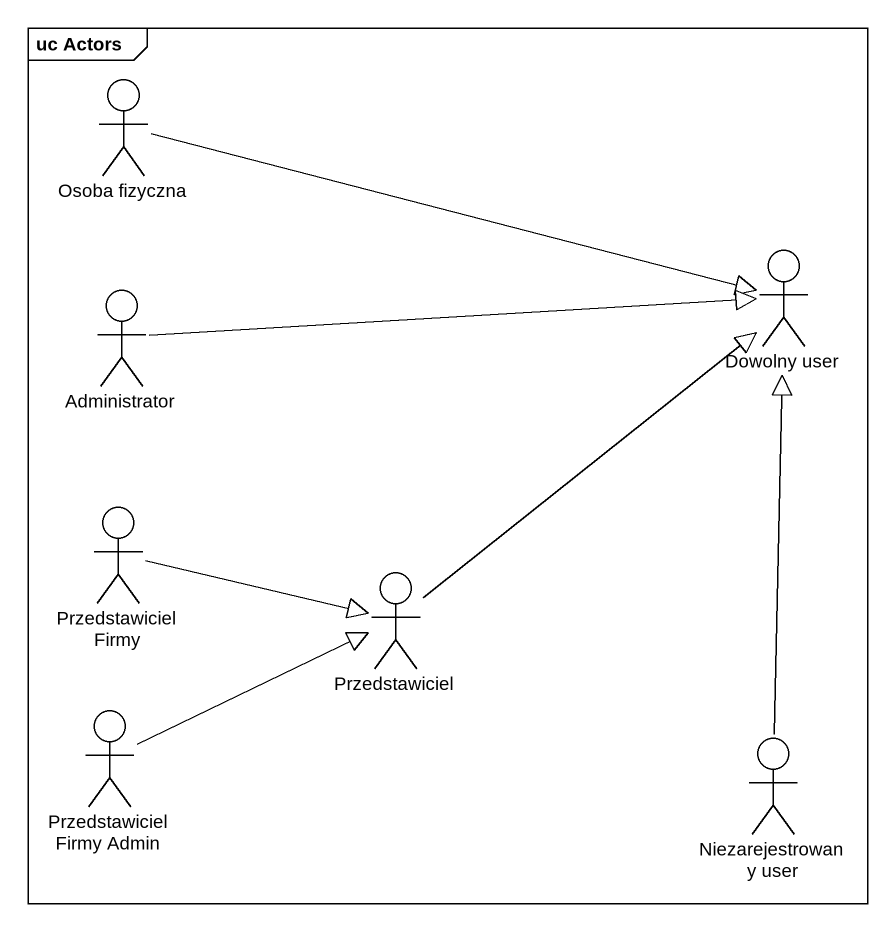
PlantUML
@startuml
mainframe uc Actors
actor "Osoba fizyczna" as Osoba_fizyczna
actor Administrator
actor "Dowolny user" as Dowolny_user
actor "Przedstawiciel Firmy" as Przedstawiciel_Firmy
actor Przedstawiciel
actor "Przedstawiciel Firmy Admin" as Przedstawiciel_Firmy_Admin
actor "Niezarejestrowany user" as Niezarejestrowany_user
Osoba_fizyczna -right-|> Dowolny_user
Administrator -right-|> Dowolny_user
Przedstawiciel_Firmy -right-|> Przedstawiciel
Przedstawiciel -up-|> Dowolny_user
Przedstawiciel_Firmy_Admin -right-|> Przedstawiciel
Niezarejestrowany_user -up-|> Dowolny_user
@enduml
